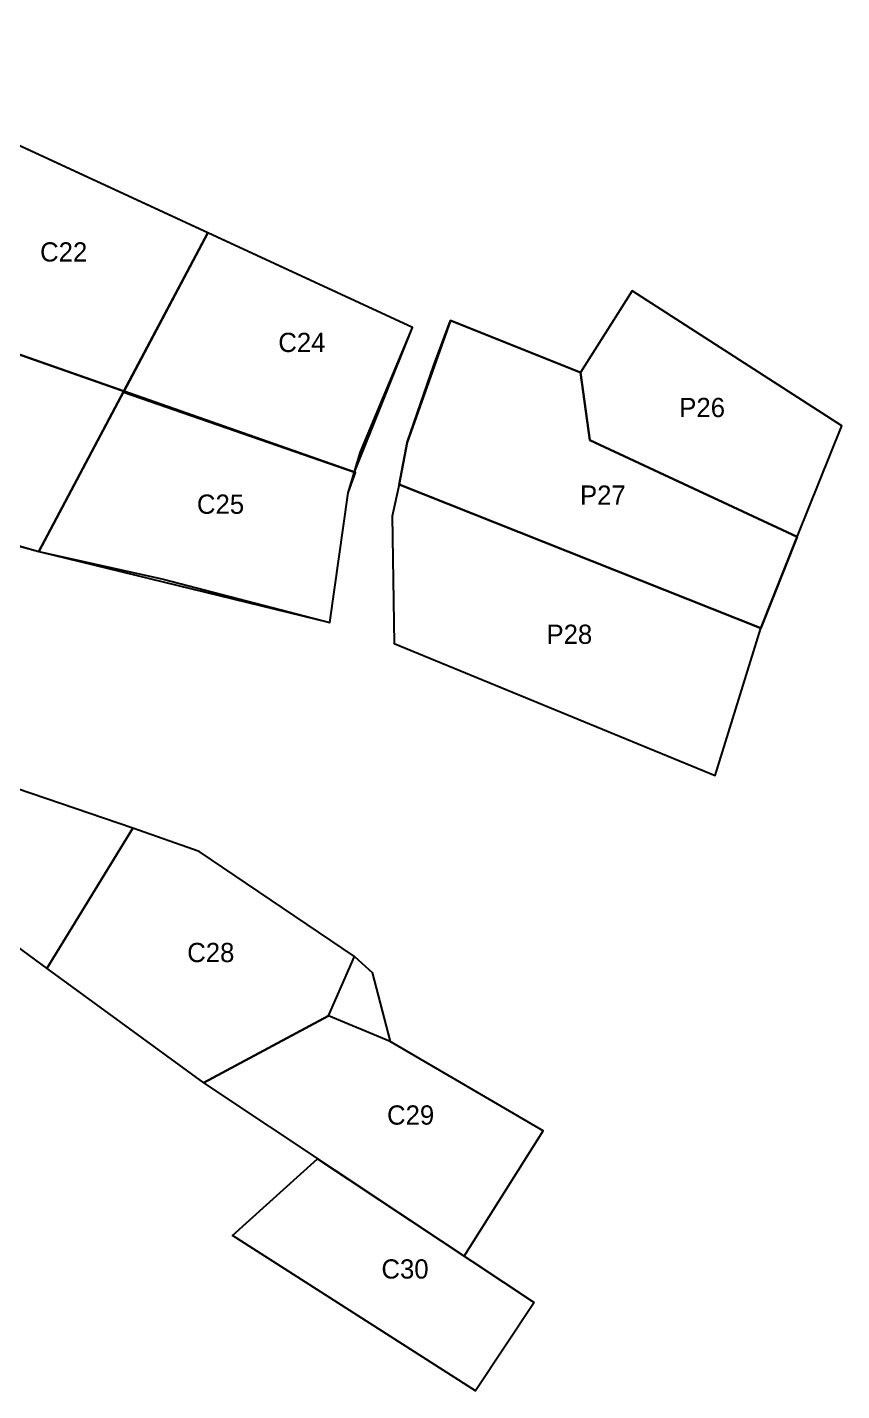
# Model space of a CAD drawing. Header units: inches. Extents: x 516719 to 517664, y 4780127 to 4780401.
# Drawn here: x 517283.9 to 517326.3, y 4780127 to 4780197.9 of the extents above; entities that cross this region are included whole.
import ezdxf

# ---------------------------------------------------------------- set-up
doc = ezdxf.new("R2010")
doc.units = ezdxf.units.IN
for name, color, linetype in [('BROJEVI', 3, 'Continuous'), ('PARCELA', 10, 'Continuous'), ('POVRŠINA', 7, 'Continuous')]:
    doc.layers.add(name, color=color, linetype=linetype)

msp = doc.modelspace()

# ---------------------------------------------------------------- linework, layer by layer
at = {"layer": 'PARCELA'}
for points in [[(517256.544, 4780205.347), (517252.326, 4780191.425), (517248.817, 4780188.295), (517251.885, 4780186.64), (517260.903, 4780178.22), (517268.577, 4780175.279), (517278.339, 4780172.318), (517284.537, 4780170.625), (517291.009, 4780169.173), (517299.68, 4780166.931)], [(517299.68, 4780166.931), (517300.635, 4780173.666), (517301.273, 4780175.808), (517303.982, 4780182.26), (517263.557, 4780200.966), (517260.949, 4780203.914), (517259.071, 4780204.95), (517256.544, 4780205.347)], [(517253.795, 4780196.275), (517276.748, 4780183.24), (517300.954, 4780174.737)], [(517276.794, 4780183.224), (517288.962, 4780178.95), (517293.339, 4780187.184), (517281.737, 4780192.553), (517276.794, 4780183.224)], [(517284.537, 4780170.625), (517293.339, 4780187.184)], [(517293.339, 4780187.184), (517288.938, 4780178.905), (517300.954, 4780174.737), (517303.982, 4780182.26), (517293.339, 4780187.184), (517288.962, 4780178.95)], [(517315.396, 4780184.169), (517312.703, 4780179.922), (517313.2, 4780176.403), (517323.981, 4780171.374), (517326.296, 4780177.154), (517315.396, 4780184.169)], [(517276.79, 4780183.216), (517271.975, 4780174.248), (517284.537, 4780170.625), (517288.962, 4780178.95), (517276.79, 4780183.216)], [(517312.703, 4780179.922), (517305.952, 4780182.638), (517303.702, 4780176.278), (517303.28, 4780174.095), (517322.083, 4780166.634), (517323.981, 4780171.374), (517313.2, 4780176.403), (517312.703, 4780179.922)], [(517288.962, 4780178.95), (517284.537, 4780170.625), (517299.68, 4780166.931), (517300.635, 4780173.666), (517301.005, 4780174.719), (517288.962, 4780178.95)], [(517303.28, 4780174.095), (517302.912, 4780172.453), (517303.016, 4780165.829), (517319.722, 4780158.964), (517322.083, 4780166.634), (517303.28, 4780174.095)], [(517276.611, 4780160.593), (517274.224, 4780154.569), (517281.379, 4780151.556), (517284.96, 4780148.937), (517289.43, 4780156.224), (517276.611, 4780160.593)], [(517284.96, 4780148.937), (517293.104, 4780142.981), (517299.598, 4780146.477), (517300.955, 4780149.562), (517292.888, 4780155.018), (517289.43, 4780156.224), (517284.96, 4780148.937)], [(517299.598, 4780146.477), (517293.104, 4780142.981), (517306.668, 4780133.972), (517310.775, 4780140.497), (517302.813, 4780145.143), (517299.598, 4780146.477)], [(517310.301, 4780131.559), (517307.258, 4780126.978), (517294.615, 4780135.049), (517299.036, 4780139.041), (517310.301, 4780131.559)]]:
    msp.add_lwpolyline(points, dxfattribs=at)
at = {"layer": 'PARCELA', "color": 255}
msp.add_lwpolyline([(517305.952, 4780182.638), (517312.703, 4780179.922), (517313.2, 4780176.403), (517323.981, 4780171.374), (517322.083, 4780166.634), (517312.297, 4780170.517), (517303.28, 4780174.095), (517303.702, 4780176.278), (517305.079, 4780180.307)], close=True, dxfattribs=at)
at = {"layer": 'POVRŠINA'}
for p, q in [((517300.955, 4780149.562), (517301.882, 4780148.722)), ((517300.955, 4780149.562), (517301.882, 4780148.722)), ((517301.882, 4780148.722), (517302.813, 4780145.143)), ((517301.882, 4780148.722), (517302.813, 4780145.143))]:
    msp.add_line(p, q, dxfattribs=at)

# ---------------------------------------------------------------- texts
at = {"layer": 'BROJEVI'}
for s, p in [('C22', (517284.606, 4780185.695)), ('C24', (517296.995, 4780180.99)), ('P26', (517317.847, 4780177.606)), ('P27', (517312.685, 4780173.05)), ('C25', (517292.765, 4780172.578)), ('P28', (517310.942, 4780165.815)), ('C28', (517292.258, 4780149.266)), ('C29', (517302.65, 4780140.815)), ('C30', (517302.358, 4780132.81))]:
    msp.add_text(s, height=1, dxfattribs=at).set_placement(p)

doc.saveas('drawing.dxf')
